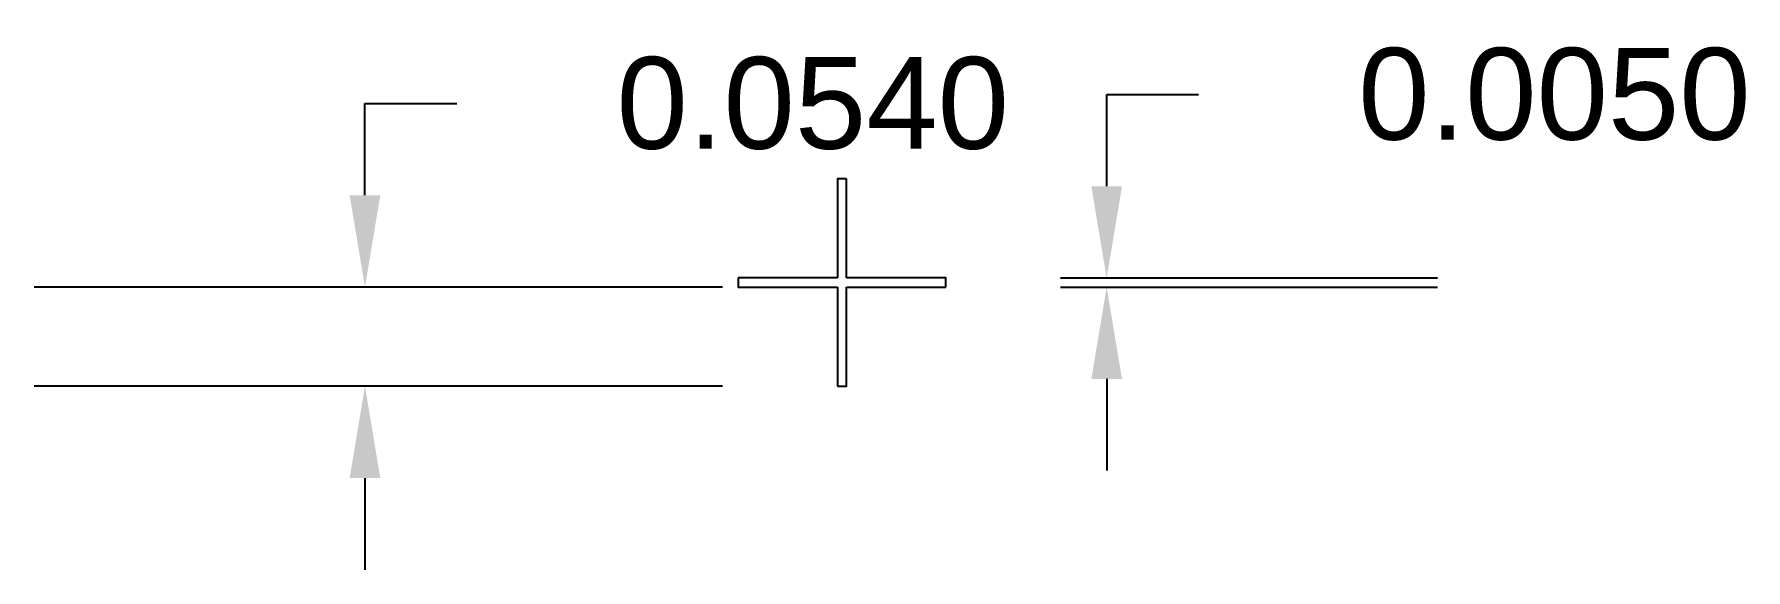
# Model space of a CAD drawing. Header units: inches. Extents: x 1.54 to 2.8, y 0.35 to 1.61.
# Drawn here: x 1.543 to 2.474, y 0.354 to 0.646 of the extents above.
import ezdxf

# ---------------------------------------------------------------- set-up
doc = ezdxf.new("R2010")
doc.units = ezdxf.units.IN
doc.header["$MEASUREMENT"] = 0
doc.layers.add('Cotare', color=3, linetype='Continuous')
doc.layers.add('Simbol', color=2, linetype='Continuous')
doc.styles.get("Standard").update_dxf_attribs({"font": 'arial.ttf'})
doc.dimstyles.get("Standard").update_dxf_attribs({"dimtxt": 0.05, "dimasz": 0.05, "dimexe": 0.18, "dimexo": 0.0625, "dimgap": 0.09, "dimtad": 0, "dimtih": 1, "dimtoh": 1, "dimdec": 4, "dimzin": 0, "dimdsep": 46, "dimtxsty": 'Standard', "dimcen": 0.09, "dimadec": 0, "dimazin": 0, "dimtfac": 1, "dimtdec": 4, "dimtofl": 0, "dimtmove": 0, "dimatfit": 3, "dimfxl": 1, "dimtolj": 1, "dimtzin": 0, "dimarcsym": 0})

# ---------------------------------------------------------------- blocks, each defined once
blk = doc.blocks.new('*D8')
at = {"layer": 'Cotare', "color": 0, "lineweight": -2, "transparency": 16777216}
for p, q in [((2.12643, 0.56345), (2.12643, 0.61345)), ((2.12643, 0.61345), (2.17643, 0.61345)), ((2.10137, 0.51345), (2.30643, 0.51345)), ((2.10137, 0.50848), (2.30643, 0.50848)), ((2.12643, 0.45848), (2.12643, 0.40848))]:
    blk.add_line(p, q, dxfattribs=at)
at = {"layer": 'Cotare', "color": 0, "transparency": 16777216}
for points in [[(2.11809, 0.56345), (2.13476, 0.56345), (2.12643, 0.51345)], [(2.11809, 0.45848), (2.13476, 0.45848), (2.12643, 0.50848)]]:
    blk.add_solid(points, dxfattribs=at)
at = {"layer": 'Defpoints', "color": 0, "transparency": 16777216}
for p in [(2.03887, 0.51345), (2.12643, 0.51345), (2.03887, 0.50848)]:
    blk.add_point(p, dxfattribs=at)
at = {"layer": 'Cotare', "color": 0, "transparency": 16777216, "insert": (2.37013, 0.61345), "char_height": 0.05, "attachment_point": 5}
blk.add_mtext('\\A1;0.0050', dxfattribs=at)
blk = doc.blocks.new('*D9')
at = {"layer": 'Cotare', "color": 0, "lineweight": -2, "transparency": 16777216}
for p, q in [((1.72276, 0.55848), (1.72276, 0.60848)), ((1.72276, 0.60848), (1.77276, 0.60848)), ((1.91736, 0.50848), (1.54276, 0.50848)), ((1.91736, 0.45445), (1.54276, 0.45445)), ((1.72276, 0.40445), (1.72276, 0.35445))]:
    blk.add_line(p, q, dxfattribs=at)
at = {"layer": 'Cotare', "color": 0, "transparency": 16777216}
for points in [[(1.71443, 0.55848), (1.7311, 0.55848), (1.72276, 0.50848)], [(1.71443, 0.40445), (1.7311, 0.40445), (1.72276, 0.45445)]]:
    blk.add_solid(points, dxfattribs=at)
at = {"layer": 'Defpoints', "color": 0, "transparency": 16777216}
for p in [(1.72276, 0.50848), (1.97986, 0.50848), (1.97986, 0.45445)]:
    blk.add_point(p, dxfattribs=at)
at = {"layer": 'Cotare', "color": 0, "transparency": 16777216, "insert": (1.96646, 0.60848), "char_height": 0.05, "attachment_point": 5}
blk.add_mtext('\\A1;0.0540', dxfattribs=at)

msp = doc.modelspace()

# ---------------------------------------------------------------- linework, layer by layer
at = {"layer": 'Simbol'}
for points in [[(1.98483, 0.56749, 0), (1.97986, 0.56749, 0), (1.97986, 0.51345, 0)], [(1.98483, 0.51345, 0), (1.98483, 0.56749, 0)], [(1.97986, 0.51345, 0), (1.92583, 0.51345, 0)], [(1.92583, 0.51345, 0), (1.92583, 0.50848, 0), (1.97986, 0.50848, 0)], [(2.03887, 0.50848, 0), (2.03887, 0.51345, 0), (1.98483, 0.51345, 0)], [(1.97986, 0.50848, 0), (1.97986, 0.45445, 0)], [(1.97986, 0.45445, 0), (1.98483, 0.45445, 0), (1.98483, 0.50848, 0)], [(1.98483, 0.50848, 0), (2.03887, 0.50848, 0)]]:
    msp.add_polyline3d(points, dxfattribs=at)

# ---------------------------------------------------------------- dimensions: what is measured, and where the dimension line sits
at = {"layer": 'Cotare'}
for base, p1, p2, picture, middle in [((2.12643, 0.51345), (2.03887, 0.50848), (2.03887, 0.51345), '*D8', (2.37013, 0.61345)), ((1.72276, 0.50848), (1.97986, 0.45445), (1.97986, 0.50848), '*D9', (1.96646, 0.60848))]:
    dim = msp.add_linear_dim(base=base, p1=p1, p2=p2, angle=90, dimstyle='Standard', dxfattribs=at)
    dim.commit()
    dim.dimension.update_dxf_attribs({"geometry": picture, "text_midpoint": middle})

doc.saveas('drawing.dxf')
